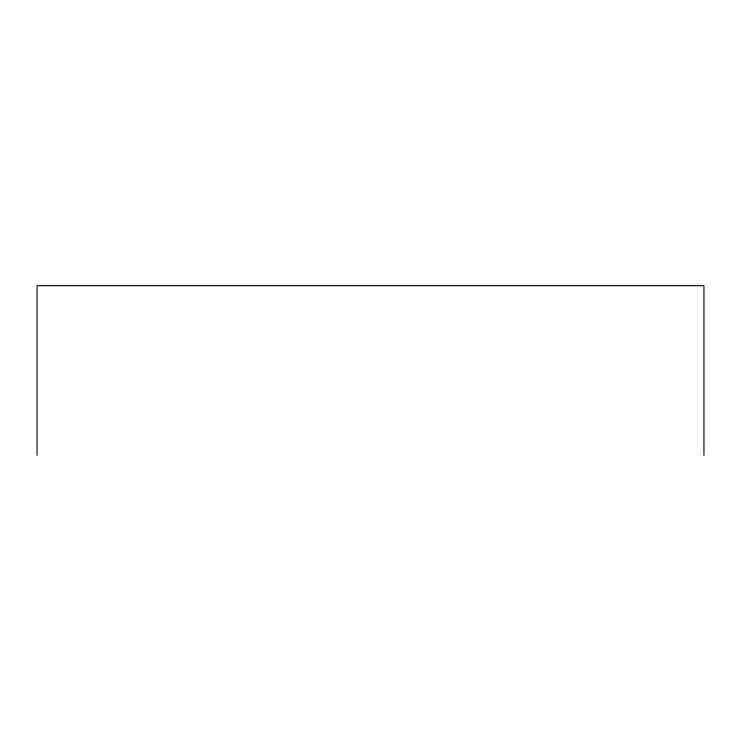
<?xml version="1.0" encoding="UTF-8"?>
<svg xmlns="http://www.w3.org/2000/svg" width="741" height="741" viewBox="0 0 741 741"><rect width="100%" height="100%" fill="white"/><g stroke="black" fill="none" stroke-linecap="round" stroke-linejoin="round"><path stroke-width="1.11" d="M703.95 455.326L703.95 285.674L37.05 285.674L37.05 455.326"/></g></svg>
